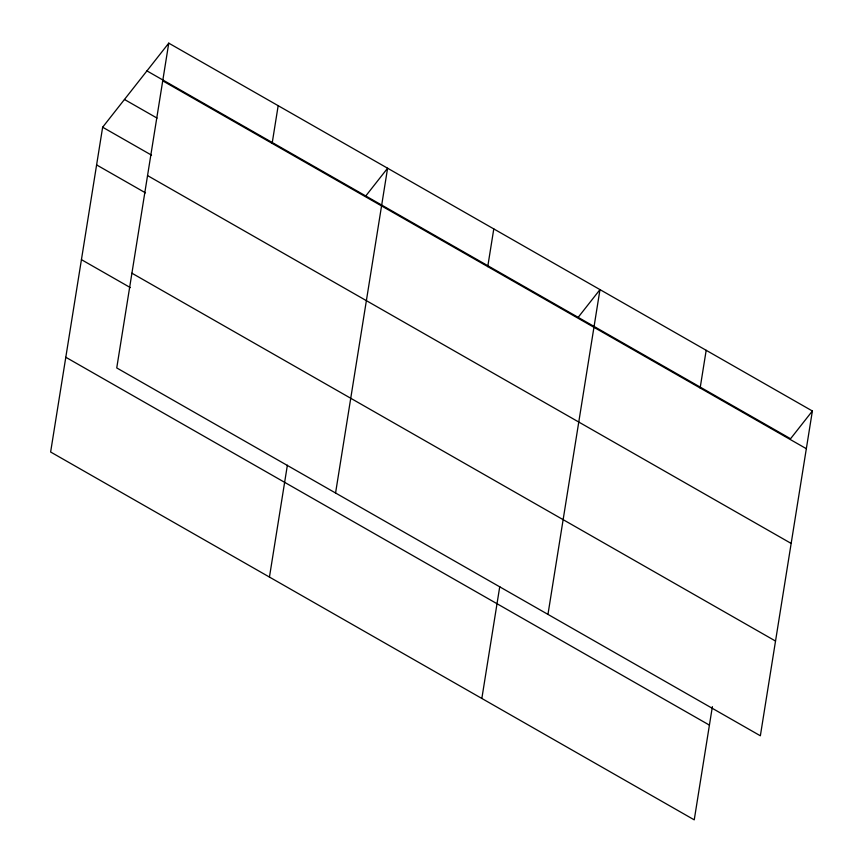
<?xml version="1.0" encoding="UTF-8"?>
<svg xmlns="http://www.w3.org/2000/svg" width="863" height="863" viewBox="0 0 863 863"><rect width="100%" height="100%" fill="white"/><g stroke="black" fill="none" stroke-linecap="round" stroke-linejoin="round"><path stroke-width="1.29" d="M168.76 43.15L116.742 367.929L760.357 735.783L812.374 410.993L168.76 43.15L102.643 127.217L50.626 452.007L694.24 819.85L712.374 706.646M272.136 143.377L278.177 105.685M269.45 577.067L287.379 465.179M335.567 493L387.595 168.22L365.772 195.966M487.746 266.613L493.787 228.911M481.845 698.458L499.763 586.57M547.962 614.391L599.979 289.612L578.167 317.347M700.141 387.994L706.182 350.302M812.374 410.993L790.562 438.738L146.947 70.895M162.719 80.842L806.333 448.695M124.466 99.472L157.055 118.102M102.643 127.217L151.532 155.157M147.551 175.588L791.166 543.431M96.613 164.919L145.491 192.859M131.91 273.193L775.524 641.047M81.435 259.655L130.324 287.595M65.804 357.26L709.418 725.114"/></g></svg>
